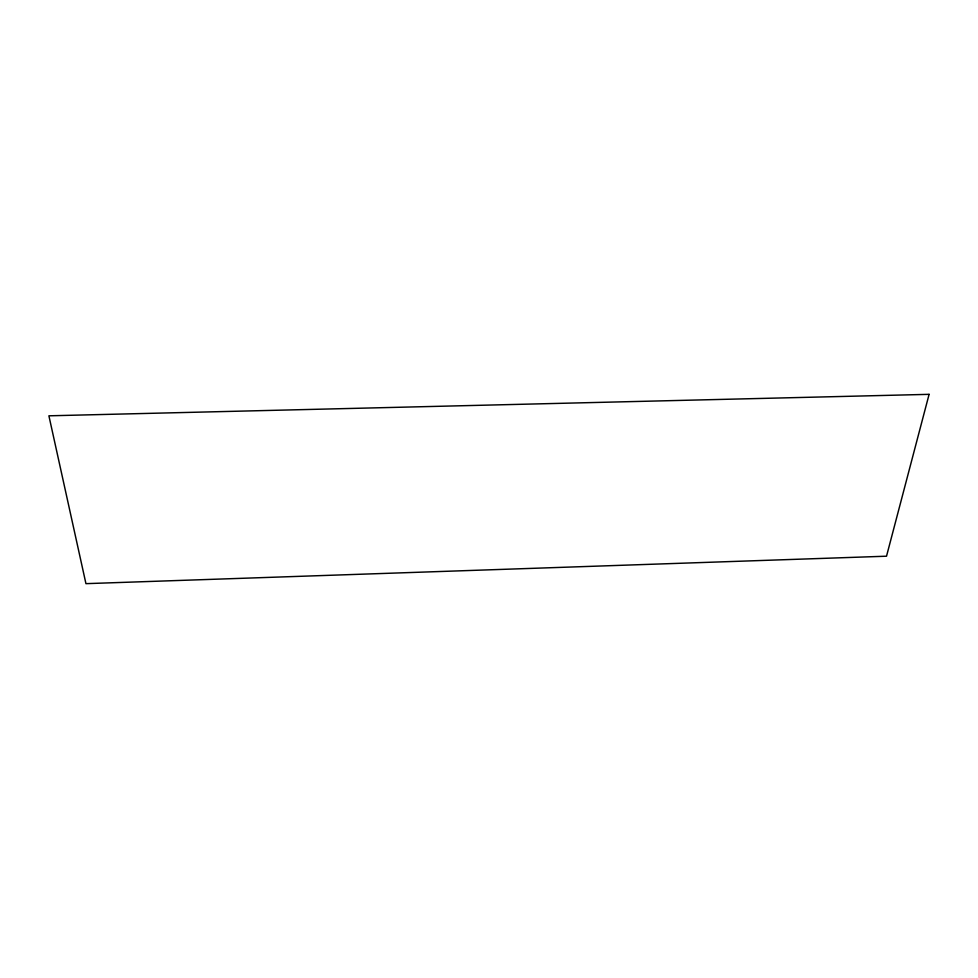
<?xml version="1.0" encoding="UTF-8"?>
<svg xmlns="http://www.w3.org/2000/svg" width="978" height="978" viewBox="0 0 978 978"><rect width="100%" height="100%" fill="white"/><g stroke="black" fill="none" stroke-linecap="round" stroke-linejoin="round"><path stroke-width="1.47" d="M929.1 394.342L886.52 556.201L85.942 583.658L48.9 415.809L929.1 394.342"/></g></svg>
